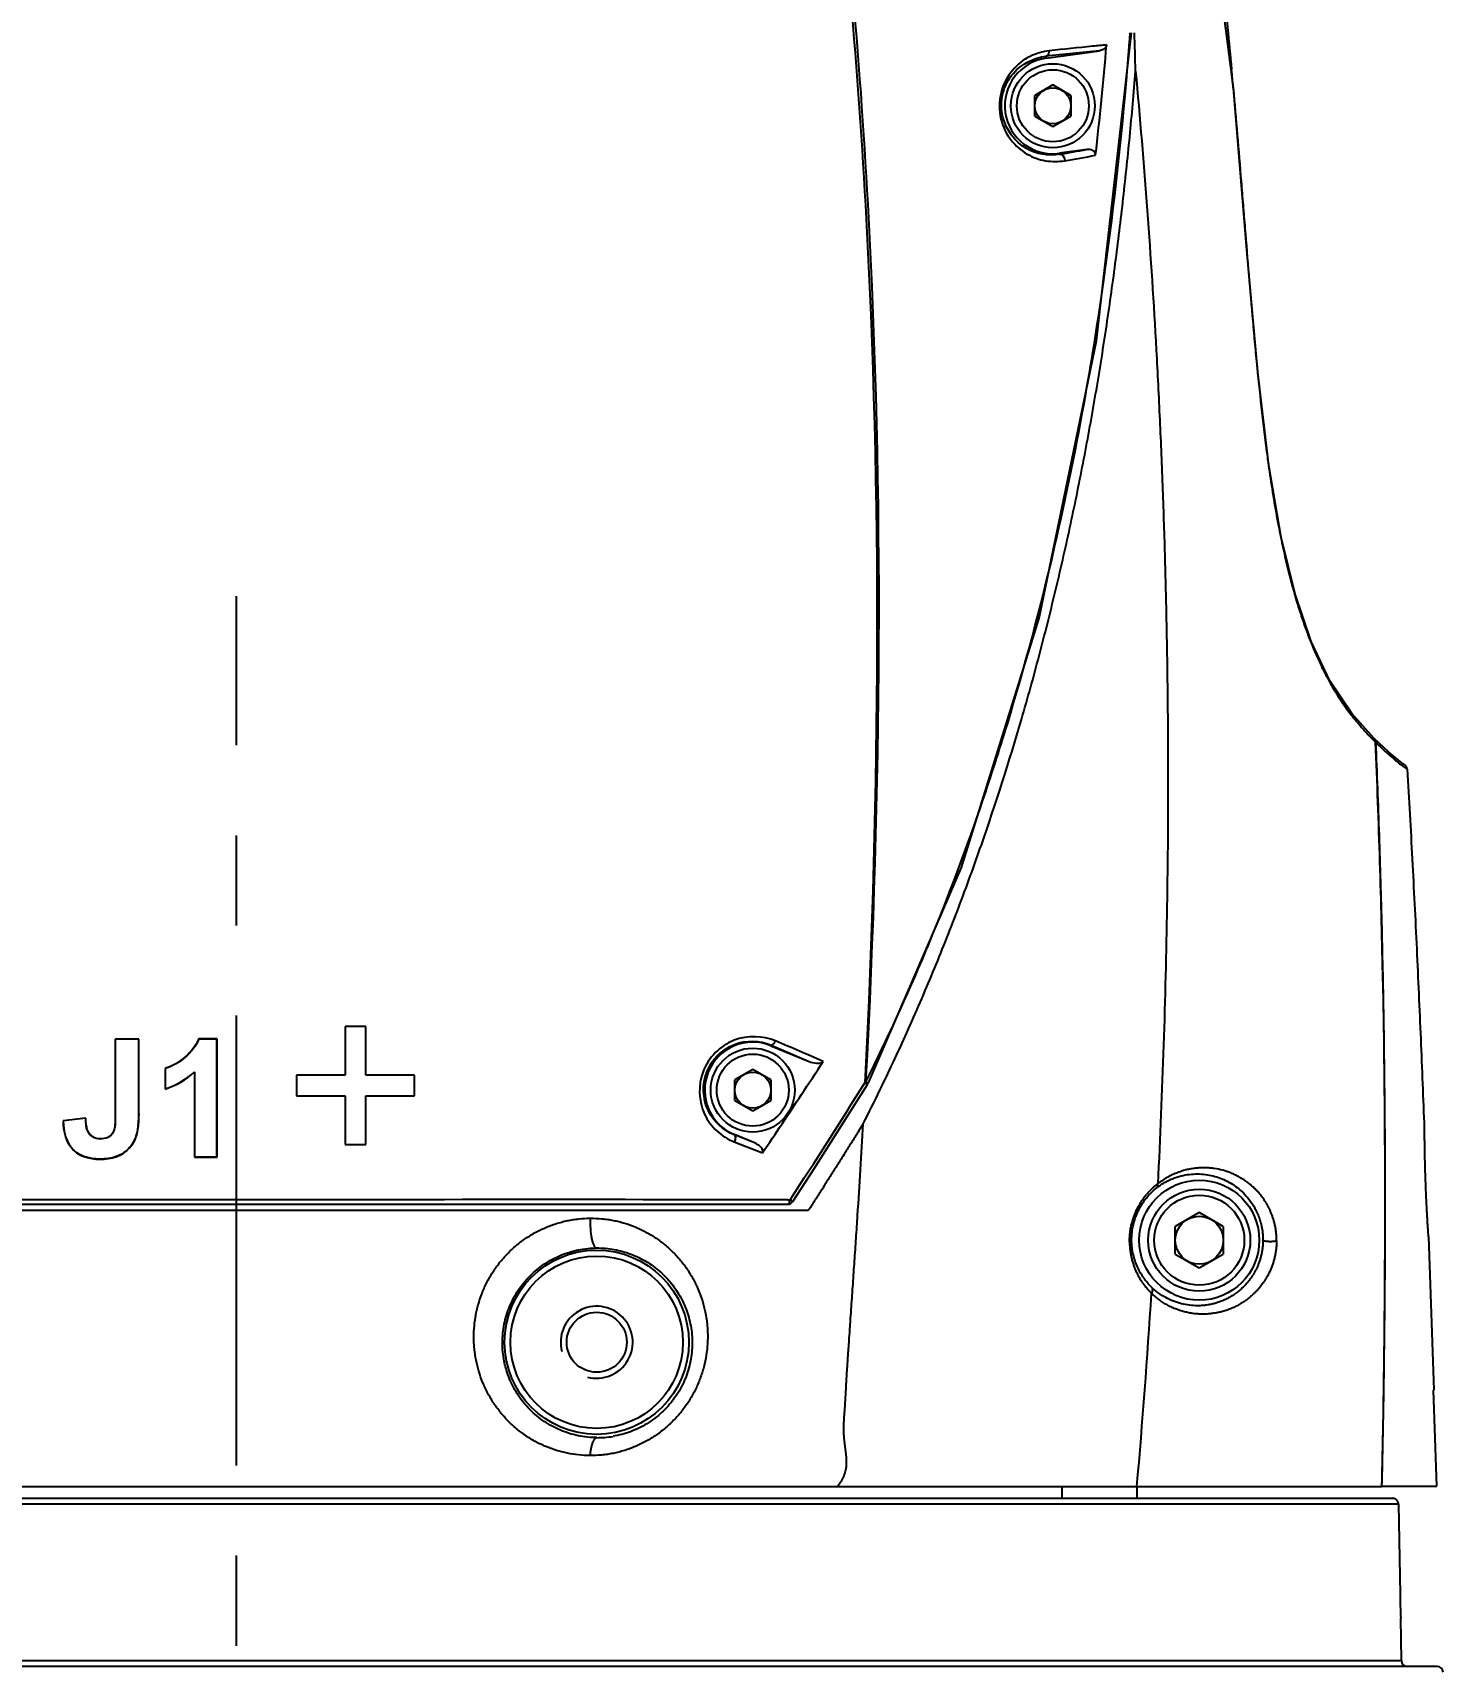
# Model space of a CAD drawing. Header units: millimetres. Extents: x 5828 to 6704, y 123 to 421.
# Drawn here: x 6558.2 to 6564.07, y 327.08 to 333.91 of the extents above; entities that cross this region are included whole.
import ezdxf

# ---------------------------------------------------------------- set-up
doc = ezdxf.new("R2010")
doc.units = ezdxf.units.MM
doc.linetypes.add('CENTER', pattern=[0.6, 0.375, -0.075, 0.075, -0.075])
for name, color, linetype in [('中心线', 7, 'Continuous'), ('外形图', 7, 'Continuous'), ('尺寸标注', 7, 'Continuous'), ('运动范围', 7, 'Continuous')]:
    doc.layers.add(name, color=color, linetype=linetype)
doc.styles.add('微软雅黑', font='msyh.ttc', dxfattribs={"height": 1.5})
doc.dimstyles.new('尺寸标注_1_20比例', dxfattribs={"dimtxt": 1.5, "dimasz": 1.25, "dimexe": 0.5, "dimexo": 0.4, "dimgap": 0.5, "dimtad": 1, "dimdec": 1, "dimlfac": 20, "dimdsep": 46, "dimtxsty": '微软雅黑', "dimcen": 0.09, "dimadec": 0, "dimazin": 0, "dimtp": 0.01, "dimtm": 0.01, "dimtfac": 1, "dimtdec": 1, "dimtofl": 0, "dimtmove": 0, "dimatfit": 3, "dimfxl": 1, "dimtolj": 1, "dimarcsym": 0})

# ---------------------------------------------------------------- blocks, each defined once
blk = doc.blocks.new('*D1139')
at = {"layer": 'Defpoints', "color": 0}
for p in [(6498.9812, 336.8553), (6559.0462, 312.8006), (6498.9812, 278.1994)]:
    blk.add_point(p, dxfattribs=at)
at = {"layer": '尺寸标注', "color": 0, "lineweight": -2}
for p, q in [((6498.9812, 336.4553), (6498.9812, 277.6994)), ((6559.0462, 312.4006), (6559.0462, 277.6994)), ((6557.7962, 278.1994), (6500.2312, 278.1994))]:
    blk.add_line(p, q, dxfattribs=at)
at = {"layer": '尺寸标注', "color": 0}
for points in [[(6500.2312, 278.4078), (6500.2312, 277.9911), (6498.9812, 278.1994)], [(6557.7962, 277.9911), (6557.7962, 278.4078), (6559.0462, 278.1994)]]:
    blk.add_solid(points, dxfattribs=at)
at = {"layer": '尺寸标注', "color": 0, "insert": (6529.0137, 279.471), "char_height": 1.5, "attachment_point": 5, "style": '微软雅黑'}
blk.add_mtext('\\A1;\\A1;{\\fAlibaba PuHuiTi 3.0 55 Regular|b0|i0|c134|p18;1201.2}', dxfattribs=at)
blk = doc.blocks.new('*D1142')
at = {"layer": 'Defpoints', "color": 0}
for p in [(6543.4438, 336.8553), (6559.0462, 313.1006), (6543.4438, 284.9761)]:
    blk.add_point(p, dxfattribs=at)
at = {"layer": '尺寸标注', "color": 0, "lineweight": -2}
for p, q in [((6543.4438, 336.4553), (6543.4438, 284.4761)), ((6559.0462, 312.7006), (6559.0462, 284.4761)), ((6557.7962, 284.9761), (6544.6938, 284.9761))]:
    blk.add_line(p, q, dxfattribs=at)
at = {"layer": '尺寸标注', "color": 0}
for points in [[(6544.6938, 285.1845), (6544.6938, 284.7678), (6543.4438, 284.9761)], [(6557.7962, 284.7678), (6557.7962, 285.1845), (6559.0462, 284.9761)]]:
    blk.add_solid(points, dxfattribs=at)
at = {"layer": '尺寸标注', "color": 0, "insert": (6551.245, 286.2477), "char_height": 1.5, "attachment_point": 5, "style": '微软雅黑'}
blk.add_mtext('\\A1;\\A1;{\\fAlibaba PuHuiTi 3.0 55 Regular|b0|i0|c134|p18;312}', dxfattribs=at)
blk = doc.blocks.new('*D1143')
at = {"layer": 'Defpoints', "color": 0}
for p in [(6585.6452, 336.8553), (6559.0462, 313.4006), (6585.6452, 297.3862)]:
    blk.add_point(p, dxfattribs=at)
at = {"layer": '尺寸标注', "color": 0, "lineweight": -2}
for p, q in [((6585.6452, 336.4553), (6585.6452, 296.8862)), ((6559.0462, 313.0006), (6559.0462, 296.8862)), ((6560.2962, 297.3862), (6584.3952, 297.3862))]:
    blk.add_line(p, q, dxfattribs=at)
at = {"layer": '尺寸标注', "color": 0}
for points in [[(6560.2962, 297.5945), (6560.2962, 297.1779), (6559.0462, 297.3862)], [(6584.3952, 297.1779), (6584.3952, 297.5945), (6585.6452, 297.3862)]]:
    blk.add_solid(points, dxfattribs=at)
at = {"layer": '尺寸标注', "color": 0, "insert": (6572.0949, 298.6578), "char_height": 1.5, "attachment_point": 5, "style": '微软雅黑'}
blk.add_mtext('\\A1;\\A1;{\\fAlibaba PuHuiTi 3.0 55 Regular|b0|i0|c134|p18;532}', dxfattribs=at)
blk = doc.blocks.new('*D1147')
at = {"layer": 'Defpoints', "color": 0}
for p in [(6557.7962, 330.8596), (6559.0462, 313.1006), (6559.0462, 305.3798)]:
    blk.add_point(p, dxfattribs=at)
at = {"layer": '尺寸标注', "color": 0, "lineweight": -2}
for p, q in [((6557.7962, 330.4596), (6557.7962, 304.8798)), ((6559.0462, 312.7006), (6559.0462, 304.8798)), ((6556.5462, 305.3798), (6551.7141, 305.3798)), ((6560.2962, 305.3798), (6561.5462, 305.3798))]:
    blk.add_line(p, q, dxfattribs=at)
at = {"layer": '尺寸标注', "color": 0}
for points in [[(6556.5462, 305.1715), (6556.5462, 305.5882), (6557.7962, 305.3798)], [(6560.2962, 305.5882), (6560.2962, 305.1715), (6559.0462, 305.3798)]]:
    blk.add_solid(points, dxfattribs=at)
at = {"layer": '尺寸标注', "color": 0, "insert": (6553.3207, 306.6514), "char_height": 1.5, "attachment_point": 5, "style": '微软雅黑'}
blk.add_mtext('\\A1;\\A1;{\\fAlibaba PuHuiTi 3.0 55 Regular|b0|i0|c134|p18;25}', dxfattribs=at)
blk = doc.blocks.new('*D1157')
at = {"layer": 'Defpoints', "color": 0}
for p in [(6616.6112, 336.8553), (6559.0462, 313.0006), (6616.6112, 278.1994)]:
    blk.add_point(p, dxfattribs=at)
at = {"layer": '尺寸标注', "color": 0, "lineweight": -2}
for p, q in [((6616.6112, 336.4553), (6616.6112, 277.6994)), ((6559.0462, 312.6006), (6559.0462, 277.6994)), ((6560.2962, 278.1994), (6615.3612, 278.1994))]:
    blk.add_line(p, q, dxfattribs=at)
at = {"layer": '尺寸标注', "color": 0}
for points in [[(6560.2962, 278.4078), (6560.2962, 277.9911), (6559.0462, 278.1994)], [(6615.3612, 277.9911), (6615.3612, 278.4078), (6616.6112, 278.1994)]]:
    blk.add_solid(points, dxfattribs=at)
at = {"layer": '尺寸标注', "color": 0, "insert": (6587.8287, 279.479), "char_height": 1.5, "attachment_point": 5, "style": '微软雅黑'}
blk.add_mtext('\\A1;1151.3', dxfattribs=at)

msp = doc.modelspace()

# ---------------------------------------------------------------- linework, layer by layer
at = {"layer": '中心线', "linetype": 'CENTER', "ltscale": 5}
msp.add_line((6559.0462, 312.9415), (6559.0462, 331.5632), dxfattribs=at)
at = {"layer": '外形图', "linetype": 'ByBlock'}
for p, q in [((6562.4185, 333.8034), (6562.6408, 333.8344)), ((6562.4174, 333.8114), (6562.4185, 333.8034)), ((6562.4462, 333.6919), (6562.3712, 333.6486)), ((6562.5212, 333.6486), (6562.4462, 333.6919)), ((6562.3712, 333.562), (6562.3712, 333.6486)), ((6562.5212, 333.6486), (6562.5212, 333.562)), ((6563.1978, 333.6792), (6563.1986, 333.6793)), ((6562.3712, 333.562), (6562.4462, 333.5187)), ((6562.4462, 333.5187), (6562.5212, 333.562)), ((6562.5873, 333.423), (6562.4739, 333.4072)), ((6562.4739, 333.4072), (6562.4744, 333.4032)), ((6563.8461, 330.9126), (6563.7828, 330.9718)), ((6563.894, 330.8734), (6563.8461, 330.9126)), ((6563.9116, 330.8608), (6563.894, 330.8734)), ((6563.9057, 330.8533), (6563.9061, 330.853)), ((6563.9061, 330.853), (6563.9226, 330.8415)), ((6563.9116, 330.8608), (6563.9098, 330.8621)), ((6563.9116, 330.8608), (6563.9116, 330.8608)), ((6559.4985, 329.7703), (6559.4981, 329.7707)), ((6559.5848, 329.7707), (6559.4981, 329.7707)), ((6559.4981, 329.7707), (6559.4981, 329.5683)), ((6559.4985, 329.7703), (6559.4985, 329.5678)), ((6559.5844, 329.7703), (6559.4985, 329.7703)), ((6559.5844, 329.7703), (6559.5848, 329.7707)), ((6559.5844, 329.5678), (6559.5844, 329.7703)), ((6559.5848, 329.5683), (6559.5848, 329.7707)), ((6558.5403, 329.7172), (6558.5399, 329.7177)), ((6558.6388, 329.7177), (6558.5399, 329.7177)), ((6558.5399, 329.7177), (6558.5399, 329.4001)), ((6558.6383, 329.7172), (6558.5403, 329.7172)), ((6558.5403, 329.7172), (6558.5403, 329.4001)), ((6558.6383, 329.7172), (6558.6388, 329.7177)), ((6558.6383, 329.4065), (6558.6383, 329.7172)), ((6558.6388, 329.4065), (6558.6388, 329.7177)), ((6558.8886, 329.7192), (6558.8883, 329.7197)), ((6558.8883, 329.7197), (6558.9648, 329.7197)), ((6558.9643, 329.7192), (6558.8886, 329.7192)), ((6558.9643, 329.7192), (6558.9648, 329.7197)), ((6558.9643, 329.2265), (6558.9643, 329.7192)), ((6558.9648, 329.2259), (6558.9648, 329.7194)), ((6561.273, 329.6931), (6561.2719, 329.6904)), ((6561.2719, 329.6904), (6561.4314, 329.6251)), ((6561.273, 329.6931), (6561.4314, 329.6251)), ((6558.7492, 329.5949), (6558.7488, 329.5953)), ((6558.7488, 329.5953), (6558.7488, 329.5097)), ((6558.7492, 329.5949), (6558.7492, 329.5104)), ((6561.1962, 329.5919), (6561.1212, 329.5486)), ((6561.2712, 329.5486), (6561.1962, 329.5919)), ((6558.871, 329.5822), (6558.8705, 329.5812)), ((6558.8705, 329.5812), (6558.8705, 329.2261)), ((6558.871, 329.5822), (6558.871, 329.2265)), ((6559.2961, 329.5678), (6559.2956, 329.5683)), ((6559.4981, 329.5683), (6559.2956, 329.5683)), ((6559.2956, 329.5683), (6559.2956, 329.4815)), ((6559.4985, 329.5678), (6559.2961, 329.5678)), ((6559.2961, 329.5678), (6559.2961, 329.482)), ((6559.4985, 329.5678), (6559.4981, 329.5683)), ((6559.5844, 329.5678), (6559.5848, 329.5683)), ((6559.7872, 329.5678), (6559.5844, 329.5678)), ((6559.7872, 329.5683), (6559.5848, 329.5683)), ((6559.7872, 329.4815), (6559.7872, 329.5683)), ((6561.1212, 329.462), (6561.1212, 329.5486)), ((6561.2712, 329.5486), (6561.2712, 329.462)), ((6561.6663, 329.5387), (6561.6678, 329.5404)), ((6561.6678, 329.5404), (6561.6776, 329.5355)), ((6561.6776, 329.5355), (6561.6778, 329.5354)), ((6558.7492, 329.5104), (6558.7488, 329.5098)), ((6559.2961, 329.482), (6559.2956, 329.4815)), ((6559.2956, 329.4815), (6559.4981, 329.4815)), ((6559.2961, 329.482), (6559.4985, 329.482)), ((6559.4985, 329.482), (6559.4981, 329.4815)), ((6559.4981, 329.4815), (6559.4981, 329.2791)), ((6559.4985, 329.482), (6559.4985, 329.2795)), ((6559.5844, 329.482), (6559.5848, 329.4815)), ((6559.5844, 329.2795), (6559.5844, 329.482)), ((6559.5844, 329.482), (6559.7872, 329.482)), ((6559.5848, 329.2791), (6559.5848, 329.4815)), ((6559.5848, 329.4815), (6559.7872, 329.4815)), ((6561.1212, 329.462), (6561.1962, 329.4187)), ((6561.1962, 329.4187), (6561.2712, 329.462)), ((6561.7258, 329.5047), (6561.729, 329.5113)), ((6558.4178, 329.3887), (6558.3242, 329.3779)), ((6558.4174, 329.3882), (6558.3247, 329.3776)), ((6558.4174, 329.3882), (6558.4178, 329.3887)), ((6558.5403, 329.4001), (6558.5399, 329.4001)), ((6558.6383, 329.4065), (6558.6388, 329.4065)), ((6558.3247, 329.3776), (6558.3242, 329.378)), ((6561.1205, 329.3202), (6561.12, 329.319)), ((6561.1944, 329.2899), (6561.12, 329.319)), ((6561.1944, 329.2899), (6561.1205, 329.3202)), ((6559.4985, 329.2795), (6559.4981, 329.2791)), ((6559.4981, 329.2791), (6559.5848, 329.2791)), ((6559.4985, 329.2795), (6559.5844, 329.2795)), ((6559.5844, 329.2795), (6559.5848, 329.2791)), ((6561.1191, 329.2898), (6561.2367, 329.244)), ((6558.871, 329.2265), (6558.8705, 329.226)), ((6558.9648, 329.226), (6558.8705, 329.226)), ((6558.871, 329.2265), (6558.9643, 329.2265)), ((6558.9643, 329.2265), (6558.9648, 329.226)), ((6561.3418, 329.0489), (6561.3513, 329.0489)), ((6561.3513, 329.0489), (6561.3531, 329.0478)), ((6561.3531, 329.0478), (6561.3621, 329.0418)), ((6556.2957, 329.0053), (6561.4289, 329.0053)), ((6556.352, 329.0303), (6561.3416, 329.0303)), ((6561.3621, 329.0418), (6561.3625, 329.0416)), ((6563.0562, 328.9957), (6562.9562, 328.938)), ((6563.1562, 328.938), (6563.0562, 328.9957)), ((6562.9562, 328.8225), (6562.9562, 328.938)), ((6563.1562, 328.938), (6563.1562, 328.8225)), ((6564.0105, 328.8953), (6564.0327, 328.2555)), ((6562.9562, 328.8225), (6563.0562, 328.7648)), ((6563.0562, 328.7648), (6563.1562, 328.8225)), ((6564.0323, 328.2553), (6564.0314, 328.2553)), ((6564.0452, 327.8553), (6564.0314, 328.2553)), ((6554.2765, 327.8548), (6563.8159, 327.8548)), ((6562.4831, 327.8553), (6562.4831, 327.8053)), ((6562.7962, 327.8553), (6562.7962, 327.8053)), ((6563.8159, 327.8553), (6564.0452, 327.8553)), ((6563.886, 327.7807), (6554.2054, 327.7807)), ((6554.2304, 327.8053), (6563.861, 327.8053)), ((6563.886, 327.7807), (6563.8926, 327.4053)), ((6563.8953, 327.3053), (6563.8953, 327.3063)), ((6563.8984, 327.1298), (6563.8953, 327.3053)), ((6564.0467, 327.1053), (6554.0457, 327.1053)), ((6554.194, 327.1298), (6563.8984, 327.1298))]:
    msp.add_line(p, q, dxfattribs=at)
for points in [[(6563.1986, 333.6793), (6562.9887, 335.2957), (6562.6791, 336.7201)], [(6561.6778, 329.5354), (6562.0653, 330.4327), (6562.3892, 331.4708), (6562.6275, 332.6263), (6562.7744, 333.9091)], [(6563.7828, 330.9718), (6563.6912, 331.0741), (6563.6006, 331.2097), (6563.5223, 331.3745), (6563.4553, 331.5706), (6563.3974, 331.8076), (6563.3463, 332.1066), (6563.3002, 332.4952), (6563.2547, 333.0042), (6563.1986, 333.6793)], [(6563.8811, 330.884), (6563.8684, 330.8936), (6563.8609, 330.9005)], [(6561.3625, 329.0416), (6561.4532, 329.1809), (6561.5662, 329.3576), (6561.6742, 329.5289)], [(6561.6632, 329.5358), (6561.6648, 329.5372), (6561.6663, 329.5387)], [(6561.6742, 329.5289), (6561.6769, 329.5337), (6561.6778, 329.5354)]]:
    msp.add_lwpolyline(points, dxfattribs=at)
for centre, radius in [((6562.4462, 333.6053), 0.175), ((6562.4462, 333.6053), 0.15), ((6562.4462, 333.6053), 0.075), ((6561.1962, 329.5053), 0.175), ((6561.1962, 329.5053), 0.15), ((6561.1962, 329.5053), 0.075), ((6563.0562, 328.8803), 0.25), ((6563.0562, 328.8803), 0.2125), ((6563.0562, 328.8803), 0.1875), ((6563.0562, 328.8803), 0.1), ((6560.5462, 328.4553), 0.3838), ((6560.5462, 328.4553), 0.3589), ((6560.5462, 328.4553), 0.125)]:
    msp.add_circle(centre, radius, dxfattribs=at)
for centre, radius, start, end in [((6547.4409, 335.0334), 15.3688, 355.0145, 355.80651), ((6546.9525, 333.3846), 15.8424, 1.3204, 1.89906), ((6567.7586, 283.0461), 51.0455, 95.75416, 96.00621), ((6547.4281, 335.1456), 15.2962, 353.44301, 355.17475), ((6562.4462, 333.6053), 0.2, 97.94772, 277.94772), ((6547.3616, 335.0289), 15.4474, 351.96473, 355.05669), ((6543.561, 331.9604), 19.7119, 5.00227, 5.22843), ((6553.7437, 383.553), 50.9041, 279.87576, 280.00471), ((6553.8482, 382.8642), 50.2378, 279.91145, 280.06063), ((6549.1025, 334.7897), 13.6901, 349.97014, 351.93763), ((6550.2843, 334.5777), 12.4895, 347.00059, 349.98351), ((6570.0949, 333.062), 6.8172, 187.74959, 188.25975), ((6567.3127, 332.6081), 3.9978, 190.84466, 192.21973), ((6551.4951, 334.2971), 11.2466, 343.09055, 347.00572), ((6565.9079, 332.2758), 2.5538, 195.73915, 196.69852), ((6552.1574, 334.1009), 10.5558, 341.25344, 343.06381), ((6564.6503, 331.8274), 1.2254, 224.69687, 225.42776), ((6563.7641, 330.9531), 0.0264, 29.94902, 45.10618), ((6563.7644, 330.9532), 0.0262, 22.31472, 29.94929), ((6523.5026, 329.2334), 40.3247, 1.02958, 2.44607), ((6564.2098, 331.2568), 0.5052, 232.83932, 233.00598), ((6563.8949, 330.8384), 0.028, 32.61297, 40.5858), ((6563.8952, 330.8385), 0.0277, 23.52969, 32.66515), ((6553.086, 333.7798), 9.5733, 337.82364, 341.28742), ((6553.6763, 333.5462), 8.9385, 337.19403, 337.78242), ((6553.1984, 333.7526), 9.4591, 333.55711, 337.16364), ((6561.1962, 329.5053), 0.2, 67.75004, 247.75004), ((6542.5974, 341.8571), 22.5063, 326.65766, 327.07844), ((6538.143, 344.232), 27.7339, 326.80699, 328.00149), ((6546.1102, 339.5504), 18.3039, 325.73147, 326.64575), ((6554.1356, 333.1964), 8.4404, 333.00177, 334.06267), ((6560.3378, -1799.2554), 2128.3046, 89.9729725, 90.1026085), ((6561.3004, 329.0543), 0.0512, 348.25979, 354.01205), ((6561.3416, 329.0553), 0.025, 270.0002, 326.74276), ((6528.5766, 330.8488), 34.3506, 354.99981, 356.34483), ((6560.5462, 328.4553), 0.15, 255, 195), ((6560.5487, 328.4549), 0.397, 269.64355, 279.54499), ((6568.7496, 327.4901), 4.8578, 181.00079, 182.16871), ((6563.9234, 327.1303), 0.025, 181, 270), ((6564.0467, 327.0803), 0.025, 1.7701, 90)]:
    msp.add_arc(centre, radius, start, end, dxfattribs=at)
for points, knots in [([(6561.1804, 336.8696), (6561.3144, 336.2631), (6561.5207, 335.0407), (6561.7392, 332.5927), (6561.7248, 330.7528), (6561.6632, 329.5358)], [0, 0, 0, 0, 0.252871, 0.503893, 1, 1, 1, 1]), ([(6561.6678, 329.5404), (6561.7328, 330.7569), (6561.7557, 333.2156), (6561.4584, 335.6652), (6561.1932, 336.8729)], [0, 0, 0, 0, 0.496281, 1, 1, 1, 1]), ([(6563.0147, 335.1383), (6563.0241, 335.0811), (6563.0424, 334.9664), (6563.0769, 334.7368), (6563.1162, 334.4492), (6563.1571, 334.1033), (6563.1803, 333.8723), (6563.1909, 333.7567)], [0, 0, 0, 0, 0.125003, 0.250005, 0.500006, 0.750005, 1, 1, 1, 1]), ([(6562.4316, 333.8342), (6562.4043, 333.8301), (6562.3463, 333.8152), (6562.2707, 333.7549), (6562.2219, 333.6608), (6562.2213, 333.552), (6562.2656, 333.4603), (6562.3349, 333.4005), (6562.4146, 333.3709), (6562.4693, 333.3728), (6562.4956, 333.3762)], [0, 0, 0, 0, 0.112275, 0.237934, 0.381074, 0.528846, 0.66274, 0.78183, 0.89226, 1, 1, 1, 1]), ([(6562.4174, 333.8114), (6562.4193, 333.8117), (6562.4281, 333.8157), (6562.4315, 333.8267), (6562.4315, 333.8342)], [0, 0, 0, 0, 0.200969, 1, 1, 1, 1]), ([(6562.6702, 333.859), (6562.6508, 333.857), (6562.5712, 333.8488), (6562.4916, 333.8407), (6562.4315, 333.8342)], [0, 0, 0, 0, 0.24357, 1, 1, 1, 1]), ([(6562.6701, 333.8589), (6562.6699, 333.8555), (6562.6649, 333.8425), (6562.6507, 333.8358), (6562.6408, 333.8344)], [0, 0, 0, 0, 0.254836, 1, 1, 1, 1]), ([(6562.4744, 333.4032), (6562.4284, 333.395), (6562.319, 333.4129), (6562.2296, 333.5335), (6562.2308, 333.6566), (6562.2843, 333.763), (6562.3666, 333.8062), (6562.4174, 333.8114)], [0, 0, 0, 0, 0.215823, 0.466955, 0.618091, 0.764161, 1, 1, 1, 1]), ([(6561.729, 329.5113), (6561.769, 329.5937), (6561.827, 329.7182), (6561.9005, 329.8859), (6561.9715, 330.0547), (6562.0557, 330.2676), (6562.1808, 330.6118), (6562.292, 330.9609), (6562.3901, 331.3137), (6562.4572, 331.5801), (6562.5182, 331.8479), (6562.5733, 332.117), (6562.6226, 332.3872), (6562.6664, 332.6583), (6562.705, 332.9303), (6562.7385, 333.2029), (6562.7673, 333.4761), (6562.7834, 333.6585), (6562.7907, 333.7497)], [0, 0, 0, 0, 0.062504, 0.093758, 0.12501, 0.187511, 0.250013, 0.375008, 0.437508, 0.500008, 0.562506, 0.625006, 0.687504, 0.750003, 0.812503, 0.875003, 0.937503, 1, 1, 1, 1]), ([(6562.7907, 333.7495), (6562.8088, 333.556), (6562.8412, 333.169), (6562.8724, 332.6848), (6562.8918, 332.2976), (6562.9038, 332.0075), (6562.9132, 331.7175), (6562.92, 331.4277), (6562.9243, 331.1381), (6562.9266, 330.7523), (6562.9232, 330.2704), (6562.909, 329.6927), (6562.893, 329.3079), (6562.8833, 329.1156)], [0, 0, 0, 0, 0.125692, 0.251155, 0.313804, 0.376398, 0.438938, 0.501424, 0.563862, 0.626258, 0.750938, 0.875505, 1, 1, 1, 1]), ([(6563.1978, 333.6792), (6563.2035, 333.6142), (6563.2146, 333.4843), (6563.2279, 333.3219), (6563.2384, 333.1921), (6563.2489, 333.0625), (6563.2621, 332.901), (6563.2759, 332.7399), (6563.2876, 332.6118), (6563.2998, 332.485), (6563.3131, 332.3592), (6563.3279, 332.2348), (6563.3358, 332.1733), (6563.34, 332.1427)], [0, 0, 0, 0, 0.126767, 0.253477, 0.316775, 0.380017, 0.506223, 0.631794, 0.694239, 0.756376, 0.87938, 0.940065, 1, 1, 1, 1]), ([(6562.6243, 333.3989), (6562.6252, 333.4068), (6562.6129, 333.4236), (6562.5955, 333.4242), (6562.5873, 333.423)], [0, 0, 0, 0, 0.489566, 1, 1, 1, 1]), ([(6562.4744, 333.4032), (6562.4768, 333.4035), (6562.4894, 333.4007), (6562.4952, 333.3859), (6562.4955, 333.3762)], [0, 0, 0, 0, 0.201079, 1, 1, 1, 1]), ([(6563.3485, 332.0826), (6563.354, 332.0441), (6563.3658, 331.9684), (6563.3792, 331.893), (6563.3863, 331.856)], [0, 0, 0, 0, 0.507632, 1, 1, 1, 1]), ([(6563.4055, 331.762), (6563.4089, 331.7464), (6563.4157, 331.7156), (6563.43, 331.6559), (6563.4416, 331.6118), (6563.4498, 331.583)], [0, 0, 0, 0, 0.25942, 0.512801, 1, 1, 1, 1]), ([(6563.4617, 331.542), (6563.4679, 331.5212), (6563.4806, 331.481), (6563.5007, 331.423), (6563.5214, 331.3689), (6563.5425, 331.3187), (6563.5639, 331.2724), (6563.5853, 331.2299), (6563.6067, 331.191), (6563.6279, 331.1556), (6563.6487, 331.1235), (6563.6692, 331.0943), (6563.6861, 331.0718), (6563.6993, 331.0551), (6563.7089, 331.0433), (6563.7183, 331.032), (6563.7304, 331.0178), (6563.7452, 331.0013), (6563.7624, 330.9827), (6563.7737, 330.9711), (6563.7792, 330.9655)], [0, 0, 0, 0, 0.097566, 0.189969, 0.277052, 0.358857, 0.435448, 0.506919, 0.573496, 0.635423, 0.69294, 0.74638, 0.796132, 0.819739, 0.842558, 0.864629, 0.885979, 0.926597, 0.964558, 1, 1, 1, 1]), ([(6563.7828, 330.9718), (6563.784, 330.9706), (6563.7862, 330.9679), (6563.7879, 330.9648), (6563.7885, 330.9632)], [0, 0, 0, 0, 0.500383, 1, 1, 1, 1]), ([(6563.7885, 330.9632), (6563.7891, 330.9618), (6563.79, 330.9589), (6563.7904, 330.9559), (6563.7904, 330.9544)], [0, 0, 0, 0, 0.50049, 1, 1, 1, 1]), ([(6563.7886, 330.9631), (6563.7891, 330.9618), (6563.79, 330.9589), (6563.7904, 330.9559), (6563.7905, 330.9544)], [0, 0, 0, 0, 0.500777, 1, 1, 1, 1]), ([(6563.7904, 330.9544), (6563.7959, 330.8254), (6563.8032, 330.6317), (6563.8111, 330.3735), (6563.8161, 330.1798), (6563.8203, 329.9861), (6563.8237, 329.7923), (6563.8263, 329.5986), (6563.8287, 329.3402), (6563.8299, 329.0173), (6563.8283, 328.6297), (6563.8238, 328.2422), (6563.8189, 327.9839), (6563.8159, 327.8548)], [0, 0, 0, 0, 0.124999, 0.187499, 0.25, 0.312501, 0.375002, 0.437502, 0.500002, 0.625001, 0.750001, 0.875001, 1, 1, 1, 1]), ([(6563.7905, 330.9544), (6563.8029, 330.9422), (6563.821, 330.9251), (6563.8445, 330.9039), (6563.8596, 330.8908), (6563.8732, 330.8793), (6563.8851, 330.8695), (6563.8953, 330.8612), (6563.9017, 330.8563), (6563.9046, 330.8542)], [0, 0, 0, 0, 0.343969, 0.491721, 0.623789, 0.740477, 0.841974, 0.928432, 1, 1, 1, 1]), ([(6563.9162, 330.8566), (6563.9158, 330.857), (6563.9144, 330.8585), (6563.9129, 330.8599), (6563.9116, 330.8608)], [0, 0, 0, 0, 0.253771, 1, 1, 1, 1]), ([(6563.9222, 330.8446), (6563.9221, 330.845), (6563.9217, 330.8467), (6563.9211, 330.8484), (6563.9206, 330.8496)], [0, 0, 0, 0, 0.247556, 1, 1, 1, 1]), ([(6563.9223, 330.8415), (6563.9297, 330.7169), (6563.9436, 330.4675), (6563.959, 330.1557), (6563.9704, 329.9063), (6563.9812, 329.657), (6563.9888, 329.47), (6563.9936, 329.3453)], [0, 0, 0, 0, 0.250131, 0.500189, 0.625182, 0.750148, 1, 1, 1, 1]), ([(6563.8207, 329.958), (6563.824, 329.7828), (6563.8273, 329.52), (6563.829, 329.1695), (6563.829, 328.9066), (6563.8277, 328.6438), (6563.8244, 328.2933), (6563.8198, 328.0305), (6563.8159, 327.8553)], [0, 0, 0, 0, 0.249999, 0.374999, 0.5, 0.625001, 0.750002, 1, 1, 1, 1]), ([(6561.2913, 329.7102), (6561.2381, 329.7324), (6561.1055, 329.7361), (6560.9647, 329.5945), (6560.9719, 329.4278), (6561.0423, 329.3314), (6561.0927, 329.3006), (6561.1191, 329.2898)], [0, 0, 0, 0, 0.244943, 0.503899, 0.755744, 0.878605, 1, 1, 1, 1]), ([(6558.8884, 329.7199), (6558.8778, 329.6901), (6558.835, 329.6386), (6558.7793, 329.6053), (6558.7488, 329.5953)], [0, 0, 0, 0, 0.496041, 1, 1, 1, 1]), ([(6558.8886, 329.7192), (6558.878, 329.6895), (6558.8352, 329.6383), (6558.7797, 329.605), (6558.7492, 329.5949)], [0, 0, 0, 0, 0.496072, 1, 1, 1, 1]), ([(6561.12, 329.319), (6561.0733, 329.3371), (6560.9889, 329.415), (6560.9831, 329.5897), (6561.1076, 329.7162), (6561.226, 329.7133), (6561.273, 329.6931)], [0, 0, 0, 0, 0.240176, 0.493533, 0.754443, 1, 1, 1, 1]), ([(6561.273, 329.6931), (6561.2743, 329.6926), (6561.2835, 329.6946), (6561.2882, 329.7035), (6561.2913, 329.7102)], [0, 0, 0, 0, 0.156812, 1, 1, 1, 1]), ([(6561.4314, 329.6251), (6561.4408, 329.6213), (6561.4588, 329.6159), (6561.4842, 329.6168), (6561.4896, 329.6251)], [0, 0, 0, 0, 0.50888, 1, 1, 1, 1]), ([(6558.3242, 329.3779), (6558.3242, 329.3346), (6558.3488, 329.234), (6558.4748, 329.2103), (6558.5621, 329.2294), (6558.634, 329.29), (6558.6388, 329.3628), (6558.6388, 329.4065)], [0, 0, 0, 0, 0.246128, 0.497679, 0.62612, 0.752382, 1, 1, 1, 1]), ([(6558.6383, 329.4065), (6558.6383, 329.363), (6558.6336, 329.2904), (6558.5621, 329.2299), (6558.475, 329.2107), (6558.3494, 329.2341), (6558.3248, 329.3343), (6558.3247, 329.3776)], [0, 0, 0, 0, 0.247634, 0.373906, 0.502352, 0.753929, 1, 1, 1, 1]), ([(6558.5403, 329.4001), (6558.5403, 329.3896), (6558.541, 329.3687), (6558.538, 329.337), (6558.5191, 329.3088), (6558.4866, 329.3002), (6558.4537, 329.3032), (6558.4195, 329.333), (6558.4181, 329.3674), (6558.4174, 329.3882)], [0, 0, 0, 0, 0.124638, 0.248917, 0.372877, 0.499278, 0.627335, 0.753057, 1, 1, 1, 1]), ([(6558.5399, 329.4001), (6558.5399, 329.3896), (6558.5405, 329.3688), (6558.5376, 329.3373), (6558.5187, 329.3091), (6558.4864, 329.3006), (6558.4535, 329.3038), (6558.4197, 329.3337), (6558.4185, 329.368), (6558.4178, 329.3887)], [0, 0, 0, 0, 0.124641, 0.248915, 0.372836, 0.499213, 0.627258, 0.752968, 1, 1, 1, 1]), ([(6561.12, 329.319), (6561.1234, 329.3173), (6561.1246, 329.3045), (6561.1217, 329.2956), (6561.1191, 329.2898)], [0, 0, 0, 0, 0.372025, 1, 1, 1, 1]), ([(6561.6561, 329.3648), (6561.6467, 329.3497), (6561.628, 329.3197), (6561.5998, 329.2746), (6561.5715, 329.2296), (6561.5431, 329.1846), (6561.5147, 329.1397), (6561.4862, 329.0949), (6561.4576, 329.05), (6561.4385, 329.0202), (6561.4289, 329.0053)], [0, 0, 0, 0, 0.125, 0.25, 0.375, 0.5, 0.625, 0.75, 0.875, 1, 1, 1, 1]), ([(6561.5486, 327.8548), (6561.5514, 327.8578), (6561.5568, 327.8641), (6561.5639, 327.8742), (6561.5701, 327.885), (6561.5754, 327.8962), (6561.5798, 327.9078), (6561.5825, 327.9176), (6561.5843, 327.9256), (6561.5856, 327.9335), (6561.5867, 327.9434), (6561.5872, 327.9552), (6561.5871, 327.967), (6561.5864, 327.9786), (6561.5853, 327.99), (6561.5839, 328.0015), (6561.5819, 328.0166), (6561.5799, 328.0318), (6561.5781, 328.047), (6561.5771, 328.0565), (6561.5765, 328.0642), (6561.576, 328.0719), (6561.5756, 328.0816), (6561.5754, 328.0933), (6561.5755, 328.1051), (6561.5758, 328.1169), (6561.5763, 328.1287), (6561.577, 328.1405), (6561.5778, 328.1524), (6561.5787, 328.1642), (6561.5796, 328.1761), (6561.5805, 328.1879), (6561.5814, 328.1998), (6561.5821, 328.2116), (6561.583, 328.2274), (6561.584, 328.2471), (6561.5853, 328.2708), (6561.5866, 328.2945), (6561.588, 328.3182), (6561.5895, 328.3419), (6561.5916, 328.3735), (6561.5937, 328.4052), (6561.5959, 328.4368), (6561.5981, 328.4684), (6561.6003, 328.5001), (6561.6024, 328.5318), (6561.6046, 328.5634), (6561.6073, 328.603), (6561.6106, 328.6505), (6561.6139, 328.6981), (6561.6171, 328.7456), (6561.6204, 328.7932), (6561.6236, 328.8408), (6561.6278, 328.9042), (6561.6351, 329.0153), (6561.6451, 329.1741), (6561.6525, 329.3012), (6561.6561, 329.3648)], [0, 0, 0, 0, 0.008074, 0.016219, 0.024393, 0.032548, 0.040658, 0.048699, 0.052688, 0.056651, 0.064508, 0.072288, 0.079987, 0.087609, 0.09518, 0.102721, 0.110249, 0.1253, 0.132841, 0.140406, 0.144201, 0.148008, 0.155654, 0.16334, 0.171062, 0.178813, 0.186586, 0.194375, 0.202174, 0.20998, 0.217789, 0.225595, 0.233394, 0.241186, 0.248974, 0.26454, 0.280107, 0.295683, 0.31127, 0.326867, 0.342474, 0.37371, 0.389333, 0.404956, 0.436206, 0.451834, 0.467466, 0.49874, 0.530023, 0.561313, 0.59261, 0.623914, 0.655225, 0.686542, 0.749192, 0.874557, 1, 1, 1, 1]), ([(6563.9932, 329.3453), (6563.9932, 329.3453), (6563.9932, 329.3453), (6563.9932, 329.3453), (6563.9932, 329.3453), (6563.9932, 329.3452), (6563.9932, 329.3452), (6563.9932, 329.3452), (6563.9932, 329.3451), (6563.9932, 329.3451), (6563.9932, 329.345), (6563.9932, 329.3448), (6563.9932, 329.3446), (6563.9932, 329.3444), (6563.9932, 329.3442), (6563.9932, 329.3439), (6563.9932, 329.3434), (6563.9932, 329.3428), (6563.9932, 329.3419), (6563.9933, 329.3409), (6563.9933, 329.3398), (6563.9933, 329.3385), (6563.9933, 329.3371), (6563.9933, 329.3349), (6563.9933, 329.3319), (6563.9933, 329.328), (6563.9934, 329.3235), (6563.9934, 329.3185), (6563.9935, 329.3131), (6563.9935, 329.3072), (6563.9936, 329.3008), (6563.9937, 329.2915), (6563.9939, 329.2788), (6563.9941, 329.2625), (6563.9945, 329.2448), (6563.9948, 329.2259), (6563.9953, 329.206), (6563.9958, 329.1853), (6563.9964, 329.1639), (6563.9971, 329.1422), (6563.9979, 329.1202), (6563.9987, 329.0982), (6563.9996, 329.0764), (6564.0005, 329.0551), (6564.0015, 329.0344), (6564.0025, 329.0145), (6564.0035, 328.9957), (6564.0045, 328.978), (6564.0055, 328.9617), (6564.0062, 328.949), (6564.0068, 328.9397), (6564.0072, 328.9334), (6564.0076, 328.9275), (6564.008, 328.922), (6564.0083, 328.9171), (6564.0086, 328.9126), (6564.0089, 328.9086), (6564.0091, 328.9056), (6564.0093, 328.9035), (6564.0094, 328.9021), (6564.0094, 328.9008), (6564.0095, 328.8996), (6564.0096, 328.8986), (6564.0097, 328.8978), (6564.0097, 328.8971), (6564.0097, 328.8967), (6564.0098, 328.8964), (6564.0098, 328.8961), (6564.0098, 328.8959), (6564.0098, 328.8957), (6564.0098, 328.8956), (6564.0098, 328.8955), (6564.0098, 328.8954), (6564.0098, 328.8954), (6564.0098, 328.8953), (6564.0098, 328.8953), (6564.0098, 328.8953), (6564.0098, 328.8953), (6564.0098, 328.8953), (6564.0098, 328.8953), (6564.0098, 328.8953)], [0, 0, 0, 0, 0.000009, 0.000021, 0.000038, 0.000085, 0.000152, 0.000237, 0.000341, 0.000464, 0.000606, 0.000946, 0.001361, 0.001852, 0.002417, 0.003057, 0.003772, 0.005424, 0.007374, 0.009619, 0.012158, 0.01499, 0.018115, 0.02153, 0.029228, 0.038066, 0.048015, 0.059049, 0.071141, 0.084265, 0.098393, 0.113493, 0.146448, 0.182796, 0.222199, 0.264283, 0.308629, 0.354812, 0.402395, 0.450914, 0.499899, 0.548882, 0.597396, 0.644972, 0.691148, 0.735489, 0.777573, 0.816984, 0.853347, 0.886325, 0.90144, 0.915583, 0.928723, 0.940833, 0.951885, 0.961851, 0.970705, 0.978419, 0.981842, 0.984974, 0.987812, 0.990358, 0.992608, 0.994562, 0.996218, 0.996935, 0.997577, 0.998143, 0.998635, 0.999051, 0.999393, 0.999535, 0.999658, 0.999762, 0.999848, 0.999914, 0.999962, 0.999979, 0.99999, 1, 1, 1, 1]), ([(6561.2367, 329.244), (6561.2397, 329.2485), (6561.2354, 329.2653), (6561.2173, 329.2784), (6561.2023, 329.2867), (6561.1944, 329.2899)], [0, 0, 0, 0, 0.242363, 0.620438, 1, 1, 1, 1]), ([(6562.7659, 328.8738), (6562.7659, 328.8796), (6562.7661, 328.8915), (6562.7676, 328.9095), (6562.7702, 328.9275), (6562.7739, 328.9456), (6562.7787, 328.9634), (6562.7845, 328.9809), (6562.7914, 328.9979), (6562.8017, 329.0197), (6562.8137, 329.0402), (6562.8271, 329.0592), (6562.8376, 329.0723), (6562.8485, 329.0846), (6562.8634, 329.0994), (6562.8752, 329.1095), (6562.8834, 329.1157)], [0, 0, 0, 0, 0.063462, 0.128098, 0.193606, 0.259704, 0.326087, 0.392426, 0.458399, 0.523739, 0.651398, 0.713335, 0.77382, 0.832735, 0.890065, 1, 1, 1, 1]), ([(6562.8789, 329.0983), (6562.885, 329.103), (6562.8972, 329.1118), (6562.9159, 329.123), (6562.9345, 329.1323), (6562.9586, 329.1421), (6562.9883, 329.1508), (6563.0233, 329.1561), (6563.0572, 329.1569), (6563.0898, 329.1538), (6563.1212, 329.1469), (6563.1514, 329.1365), (6563.1804, 329.1226), (6563.2081, 329.105), (6563.2344, 329.0834), (6563.2592, 329.0572), (6563.2778, 329.0313), (6563.2912, 329.0076), (6563.3007, 328.9872), (6563.309, 328.9645), (6563.3145, 328.9438), (6563.318, 328.9258), (6563.3199, 328.9112), (6563.3212, 328.896), (6563.3214, 328.8856), (6563.3214, 328.8803)], [0, 0, 0, 0, 0.037603, 0.073135, 0.106909, 0.139194, 0.200136, 0.257445, 0.312196, 0.365236, 0.41728, 0.468986, 0.521014, 0.574092, 0.629099, 0.687203, 0.750093, 0.784122, 0.820441, 0.859619, 0.902317, 0.925187, 0.949123, 0.974116, 1, 1, 1, 1]), ([(6562.8789, 329.0983), (6562.8795, 329.0987), (6562.8804, 329.0997), (6562.8817, 329.1014), (6562.8826, 329.1034), (6562.8833, 329.1056), (6562.8838, 329.1079), (6562.8839, 329.1104), (6562.8838, 329.113), (6562.8835, 329.1148), (6562.8834, 329.1157)], [0, 0, 0, 0, 0.109852, 0.220585, 0.335235, 0.455615, 0.582142, 0.715034, 0.854397, 1, 1, 1, 1]), ([(6563.3784, 328.8774), (6563.3783, 328.8832), (6563.378, 328.8946), (6563.3769, 328.9087), (6563.3756, 328.9197), (6563.3741, 328.9302), (6563.3717, 328.9428), (6563.3688, 328.9549), (6563.3661, 328.9643), (6563.3634, 328.9731), (6563.3597, 328.9838), (6563.3549, 328.996), (6563.3498, 329.0075), (6563.3444, 329.0185), (6563.3388, 329.0289), (6563.3329, 329.0387), (6563.3268, 329.0481), (6563.3206, 329.057), (6563.3142, 329.0655), (6563.3055, 329.0762), (6563.2943, 329.0887), (6563.2803, 329.1024), (6563.2658, 329.1148), (6563.246, 329.1297), (6563.2253, 329.1426), (6563.2039, 329.1534), (6563.1875, 329.1605), (6563.1708, 329.1666), (6563.1481, 329.1734), (6563.1246, 329.1783), (6563.1007, 329.181), (6563.0824, 329.182), (6563.0637, 329.1819), (6563.0447, 329.1806), (6563.0287, 329.1786), (6563.0158, 329.1763), (6563.0025, 329.1735), (6562.9858, 329.1691), (6562.9656, 329.1622), (6562.9451, 329.1536), (6562.9244, 329.1429), (6562.9036, 329.1303), (6562.89, 329.1207), (6562.8833, 329.1156)], [0, 0, 0, 0, 0.025385, 0.050108, 0.062131, 0.073885, 0.096571, 0.118251, 0.128741, 0.13901, 0.158922, 0.178066, 0.196515, 0.214335, 0.231591, 0.24834, 0.264637, 0.280529, 0.296057, 0.311259, 0.340815, 0.369428, 0.397282, 0.42453, 0.4777, 0.503867, 0.529878, 0.555816, 0.581761, 0.633979, 0.660441, 0.687245, 0.71448, 0.742244, 0.770644, 0.785122, 0.799805, 0.829862, 0.860991, 0.893406, 0.927306, 0.962802, 1, 1, 1, 1]), ([(6562.7743, 328.8803), (6562.7743, 328.891), (6562.7754, 328.9127), (6562.78, 328.9395), (6562.7857, 328.9609), (6562.7909, 328.9767), (6562.797, 328.9921), (6562.8062, 329.0116), (6562.817, 329.0301), (6562.829, 329.0471), (6562.8413, 329.0627), (6562.8576, 329.0802), (6562.8718, 329.0926), (6562.8789, 329.0983)], [0, 0, 0, 0, 0.128107, 0.259779, 0.326318, 0.392884, 0.459103, 0.524592, 0.652184, 0.714064, 0.774443, 0.890294, 1, 1, 1, 1]), ([(6561.3416, 329.0303), (6561.3426, 329.0303), (6561.3481, 329.0327), (6561.3496, 329.0392), (6561.3505, 329.0439)], [0, 0, 0, 0, 0.162718, 1, 1, 1, 1]), ([(6560.518, 327.9832), (6560.5023, 327.9833), (6560.4708, 327.985), (6560.4319, 327.991), (6560.4013, 327.9981), (6560.3712, 328.0066), (6560.3344, 328.02), (6560.2921, 328.0402), (6560.252, 328.0644), (6560.2207, 328.0877), (6560.1971, 328.1081), (6560.1745, 328.1296), (6560.1534, 328.1527), (6560.1341, 328.1772), (6560.1159, 328.2027), (6560.0954, 328.2362), (6560.0747, 328.2786), (6560.058, 328.3228), (6560.0455, 328.3687), (6560.0387, 328.4078), (6560.0355, 328.4395), (6560.0339, 328.4714), (6560.0347, 328.5116), (6560.0394, 328.5516), (6560.0454, 328.5833), (6560.0531, 328.6148), (6560.063, 328.6459), (6560.0752, 328.6761), (6560.089, 328.7059), (6560.105, 328.7346), (6560.1231, 328.7621), (6560.1426, 328.7887), (6560.1695, 328.8201), (6560.2054, 328.8544), (6560.238, 328.8798), (6560.2656, 328.898), (6560.2869, 328.9106), (6560.3087, 328.9221), (6560.3311, 328.9324), (6560.3539, 328.9416), (6560.377, 328.9496), (6560.4005, 328.9563), (6560.4242, 328.9619), (6560.4481, 328.9663), (6560.4799, 328.9704), (6560.5039, 328.9718), (6560.5199, 328.9718)], [0, 0, 0, 0, 0.030758, 0.061448, 0.076764, 0.092053, 0.12256, 0.153014, 0.183446, 0.213875, 0.229097, 0.244323, 0.27479, 0.290044, 0.305313, 0.335894, 0.366556, 0.397315, 0.428186, 0.459181, 0.474734, 0.490325, 0.521611, 0.553053, 0.568841, 0.584669, 0.616431, 0.632374, 0.648355, 0.680404, 0.696476, 0.712572, 0.74481, 0.777082, 0.809343, 0.825459, 0.841552, 0.857614, 0.87364, 0.889626, 0.905569, 0.921465, 0.93731, 0.953097, 0.968816, 1, 1, 1, 1]), ([(6560.5199, 328.9718), (6560.536, 328.9719), (6560.5601, 328.9708), (6560.592, 328.967), (6560.6156, 328.963), (6560.6389, 328.9579), (6560.6694, 328.9495), (6560.7064, 328.9363), (6560.7488, 328.9164), (6560.789, 328.8926), (6560.8265, 328.8651), (6560.8611, 328.8344), (6560.8927, 328.8004), (6560.9209, 328.7636), (6560.9456, 328.7242), (6560.9665, 328.6824), (6560.9835, 328.6386), (6560.9964, 328.593), (6561.0036, 328.5539), (6561.007, 328.5221), (6561.009, 328.4899), (6561.0085, 328.4492), (6561.0031, 328.4003), (6560.9946, 328.3599), (6560.9854, 328.3281), (6560.9772, 328.3044), (6560.9679, 328.2812), (6560.9574, 328.2583), (6560.9457, 328.236), (6560.9329, 328.2143), (6560.919, 328.1932), (6560.8991, 328.1661), (6560.8717, 328.1342), (6560.8352, 328.0995), (6560.7955, 328.0689), (6560.7531, 328.0426), (6560.7158, 328.0244), (6560.6852, 328.0123), (6560.6619, 328.0044), (6560.6383, 327.9978), (6560.6145, 327.9923), (6560.5905, 327.9882), (6560.5584, 327.9843), (6560.5341, 327.9832), (6560.518, 327.9832)], [0, 0, 0, 0, 0.031245, 0.046791, 0.062274, 0.077689, 0.093033, 0.123523, 0.153802, 0.183909, 0.213893, 0.243805, 0.273697, 0.303625, 0.333646, 0.363813, 0.394173, 0.424769, 0.455624, 0.471162, 0.486778, 0.518231, 0.549981, 0.582018, 0.598134, 0.614301, 0.630514, 0.646767, 0.663051, 0.679357, 0.695676, 0.711999, 0.744613, 0.777139, 0.809525, 0.841748, 0.873778, 0.889723, 0.905619, 0.921469, 0.937275, 0.953036, 0.968749, 1, 1, 1, 1]), ([(6560.5199, 328.9718), (6560.5197, 328.968), (6560.5193, 328.9602), (6560.5192, 328.9486), (6560.5194, 328.9371), (6560.5199, 328.9259), (6560.5208, 328.9152), (6560.522, 328.9052), (6560.5233, 328.8961), (6560.5249, 328.8876), (6560.5268, 328.8797), (6560.5288, 328.8723), (6560.5312, 328.8656), (6560.5334, 328.8606), (6560.5354, 328.8571), (6560.5368, 328.8548), (6560.5383, 328.8528), (6560.5398, 328.8512), (6560.5414, 328.8499), (6560.543, 328.8489), (6560.5446, 328.8482), (6560.5457, 328.8481), (6560.5462, 328.848)], [0, 0, 0, 0, 0.088068, 0.17703, 0.265121, 0.350709, 0.432321, 0.508915, 0.57945, 0.644135, 0.705652, 0.764324, 0.818618, 0.867412, 0.889469, 0.909848, 0.928508, 0.945489, 0.960891, 0.974892, 0.98779, 1, 1, 1, 1]), ([(6560.1533, 328.4553), (6560.1534, 328.4678), (6560.1548, 328.493), (6560.1604, 328.5306), (6560.1697, 328.5676), (6560.1826, 328.6038), (6560.199, 328.6387), (6560.2189, 328.672), (6560.242, 328.7034), (6560.2682, 328.7323), (6560.2972, 328.7586), (6560.3285, 328.7819), (6560.362, 328.802), (6560.3971, 328.8185), (6560.4335, 328.8316), (6560.4708, 328.8409), (6560.5084, 328.8466), (6560.5337, 328.8479), (6560.5462, 328.848)], [0, 0, 0, 0, 0.061188, 0.122741, 0.184648, 0.24691, 0.30953, 0.372452, 0.435611, 0.498959, 0.562395, 0.625793, 0.689048, 0.752081, 0.814795, 0.877092, 0.938873, 1, 1, 1, 1]), ([(6560.5462, 328.848), (6560.5585, 328.8481), (6560.5829, 328.8471), (6560.6191, 328.8422), (6560.6545, 328.8342), (6560.6886, 328.823), (6560.7214, 328.8089), (6560.7526, 328.7921), (6560.7819, 328.7726), (6560.8094, 328.7506), (6560.8348, 328.7264), (6560.8579, 328.7), (6560.8786, 328.6716), (6560.8968, 328.6414), (6560.9123, 328.6095), (6560.925, 328.5761), (6560.9347, 328.5415), (6560.9412, 328.5057), (6560.9444, 328.4692), (6560.9442, 328.4321), (6560.9405, 328.3948), (6560.9332, 328.3577), (6560.9222, 328.3212), (6560.9076, 328.2857), (6560.8897, 328.2516), (6560.8684, 328.2193), (6560.844, 328.1892), (6560.8169, 328.1618), (6560.7873, 328.1371), (6560.7556, 328.1155), (6560.7221, 328.0972), (6560.6872, 328.0823), (6560.6513, 328.0708), (6560.6268, 328.0655), (6560.6145, 328.0635)], [0, 0, 0, 0, 0.031249, 0.062228, 0.092954, 0.123427, 0.153655, 0.183689, 0.21358, 0.243372, 0.273109, 0.302842, 0.332626, 0.36252, 0.392582, 0.422844, 0.453344, 0.484133, 0.515258, 0.546706, 0.578453, 0.610496, 0.642841, 0.67542, 0.708146, 0.74094, 0.773748, 0.806529, 0.839222, 0.871763, 0.904104, 0.936254, 0.968222, 1, 1, 1, 1]), ([(6562.7659, 328.8738), (6562.7658, 328.8679), (6562.7661, 328.8563), (6562.7678, 328.8391), (6562.77, 328.8252), (6562.7721, 328.8143), (6562.7745, 328.8038), (6562.7779, 328.7909), (6562.7826, 328.7759), (6562.788, 328.7615), (6562.7939, 328.7477), (6562.8003, 328.7345), (6562.8073, 328.722), (6562.8147, 328.71), (6562.8226, 328.6987), (6562.8309, 328.688), (6562.8422, 328.6746), (6562.8512, 328.6651), (6562.8573, 328.6589)], [0, 0, 0, 0, 0.073416, 0.14516, 0.21532, 0.2498, 0.283868, 0.350809, 0.416228, 0.480198, 0.542781, 0.604014, 0.663926, 0.722538, 0.779892, 0.836151, 0.891504, 1, 1, 1, 1]), ([(6562.7659, 328.8738), (6562.7665, 328.874), (6562.7677, 328.8744), (6562.7694, 328.8752), (6562.7708, 328.876), (6562.772, 328.8768), (6562.773, 328.8776), (6562.7737, 328.8785), (6562.7742, 328.8794), (6562.7743, 328.88), (6562.7743, 328.8803)], [0, 0, 0, 0, 0.180066, 0.343506, 0.490323, 0.620712, 0.735201, 0.834906, 0.921942, 1, 1, 1, 1]), ([(6562.8559, 328.6863), (6562.8503, 328.6918), (6562.8396, 328.7034), (6562.8247, 328.7224), (6562.8111, 328.7435), (6562.7991, 328.7667), (6562.7889, 328.7921), (6562.7809, 328.8197), (6562.7757, 328.8493), (6562.7744, 328.8698), (6562.7743, 328.8803)], [0, 0, 0, 0, 0.107997, 0.219703, 0.33558, 0.456302, 0.582627, 0.715115, 0.854311, 1, 1, 1, 1]), ([(6563.3214, 328.8803), (6563.3214, 328.8751), (6563.3211, 328.8647), (6563.3197, 328.8491), (6563.3174, 328.8336), (6563.3143, 328.8185), (6563.3104, 328.8039), (6563.306, 328.7901), (6563.301, 328.7769), (6563.2955, 328.7645), (6563.2897, 328.7529), (6563.2836, 328.742), (6563.2772, 328.7317), (6563.2706, 328.722), (6563.2639, 328.7129), (6563.2569, 328.7043), (6563.2498, 328.6962), (6563.2426, 328.6886), (6563.2353, 328.6815), (6563.2278, 328.6747), (6563.2203, 328.6684), (6563.2102, 328.6605), (6563.1974, 328.6514), (6563.1816, 328.6419), (6563.1656, 328.6336), (6563.1493, 328.6265), (6563.1329, 328.6206), (6563.1163, 328.6158), (6563.0996, 328.612), (6563.0828, 328.6093), (6563.066, 328.6077), (6563.0434, 328.6069), (6563.0151, 328.6086), (6562.9813, 328.6149), (6562.948, 328.6255), (6562.9155, 328.6407), (6562.8842, 328.6608), (6562.865, 328.6773), (6562.8559, 328.6863)], [0, 0, 0, 0, 0.024193, 0.048745, 0.073237, 0.097295, 0.120753, 0.143493, 0.165388, 0.186418, 0.206653, 0.226159, 0.244989, 0.263203, 0.280864, 0.298029, 0.314749, 0.33107, 0.347029, 0.362662, 0.378004, 0.393083, 0.422548, 0.451238, 0.479301, 0.506859, 0.534015, 0.560861, 0.587475, 0.613927, 0.640283, 0.666601, 0.719327, 0.772563, 0.826742, 0.882331, 0.939866, 1, 1, 1, 1]), ([(6563.3782, 328.8774), (6563.3782, 328.8717), (6563.3778, 328.8603), (6563.3762, 328.8432), (6563.3738, 328.8262), (6563.3704, 328.8096), (6563.3662, 328.7936), (6563.3613, 328.7783), (6563.3558, 328.7638), (6563.348, 328.7458), (6563.3392, 328.7289), (6563.3296, 328.7133), (6563.3199, 328.699), (6563.3097, 328.6858), (6563.299, 328.6735), (6563.291, 328.6649), (6563.2828, 328.6569), (6563.2745, 328.6492), (6563.266, 328.6421), (6563.2547, 328.6331), (6563.2404, 328.6229), (6563.2227, 328.6121), (6563.2047, 328.6027), (6563.1864, 328.5946), (6563.168, 328.5878), (6563.1494, 328.5823), (6563.1307, 328.578), (6563.1118, 328.5749), (6563.0929, 328.5729), (6563.0739, 328.5722), (6563.055, 328.5726), (6563.036, 328.5741), (6563.0171, 328.5769), (6562.9983, 328.5809), (6562.9796, 328.5861), (6562.9611, 328.5926), (6562.9428, 328.6004), (6562.9248, 328.6094), (6562.9072, 328.6197), (6562.8899, 328.6313), (6562.8731, 328.6444), (6562.8625, 328.6539), (6562.8572, 328.659)], [0, 0, 0, 0, 0.023753, 0.047831, 0.071848, 0.095499, 0.118616, 0.14104, 0.162711, 0.183639, 0.223292, 0.242125, 0.26037, 0.295288, 0.312072, 0.328466, 0.344508, 0.360231, 0.375666, 0.39084, 0.420499, 0.449389, 0.477658, 0.505419, 0.532772, 0.559803, 0.586587, 0.613195, 0.639694, 0.666148, 0.692615, 0.719144, 0.74578, 0.77258, 0.799602, 0.826906, 0.854552, 0.882602, 0.911109, 0.940128, 0.969728, 1, 1, 1, 1]), ([(6563.3782, 328.8774), (6563.3778, 328.8772), (6563.3769, 328.8769), (6563.375, 328.8763), (6563.3721, 328.8757), (6563.3683, 328.8751), (6563.364, 328.8746), (6563.3594, 328.8742), (6563.3546, 328.8741), (6563.3496, 328.8741), (6563.3447, 328.8742), (6563.34, 328.8745), (6563.3356, 328.875), (6563.3317, 328.8756), (6563.3287, 328.8763), (6563.3267, 328.8768), (6563.3253, 328.8773), (6563.3242, 328.8777), (6563.3233, 328.8782), (6563.3225, 328.8787), (6563.3219, 328.8792), (6563.3215, 328.8797), (6563.3214, 328.8801), (6563.3214, 328.8803)], [0, 0, 0, 0, 0.021912, 0.046694, 0.104152, 0.170832, 0.245012, 0.324814, 0.408312, 0.493372, 0.577636, 0.658747, 0.734601, 0.803349, 0.863297, 0.889582, 0.913235, 0.934151, 0.952274, 0.967647, 0.980425, 0.990966, 1, 1, 1, 1]), ([(6562.8559, 328.6863), (6562.8566, 328.6855), (6562.858, 328.6838), (6562.8595, 328.6808), (6562.8604, 328.6775), (6562.8608, 328.674), (6562.8607, 328.6703), (6562.8601, 328.6665), (6562.8589, 328.6627), (6562.8579, 328.6602), (6562.8572, 328.659)], [0, 0, 0, 0, 0.113347, 0.225389, 0.340451, 0.461108, 0.587869, 0.720719, 0.858637, 1, 1, 1, 1]), ([(6560.5462, 328.058), (6560.5332, 328.058), (6560.5072, 328.0595), (6560.4686, 328.0655), (6560.431, 328.0752), (6560.3946, 328.0886), (6560.3598, 328.1053), (6560.3268, 328.1253), (6560.296, 328.1484), (6560.2675, 328.1744), (6560.2417, 328.2031), (6560.2226, 328.229), (6560.2089, 328.2507), (6560.1963, 328.2732), (6560.1825, 328.3025), (6560.1716, 328.333), (6560.1648, 328.358), (6560.1591, 328.3835), (6560.1544, 328.4159), (6560.1533, 328.4421), (6560.1533, 328.4553)], [0, 0, 0, 0, 0.062999, 0.12582, 0.188407, 0.25074, 0.312894, 0.374948, 0.436956, 0.498959, 0.561, 0.623121, 0.654234, 0.685384, 0.747799, 0.810421, 0.841834, 0.873318, 0.936496, 1, 1, 1, 1]), ([(6560.5462, 328.058), (6560.5458, 328.0579), (6560.5449, 328.0578), (6560.5432, 328.0573), (6560.5415, 328.0565), (6560.5399, 328.0553), (6560.5382, 328.0538), (6560.5362, 328.0514), (6560.5339, 328.0481), (6560.5321, 328.0449), (6560.5307, 328.042), (6560.5294, 328.0389), (6560.5278, 328.0347), (6560.526, 328.0294), (6560.5239, 328.0218), (6560.5216, 328.0115), (6560.5194, 327.9979), (6560.5184, 327.9883), (6560.518, 327.9832)], [0, 0, 0, 0, 0.015196, 0.030835, 0.064372, 0.082729, 0.102302, 0.145381, 0.193985, 0.247962, 0.276844, 0.3069, 0.370219, 0.437264, 0.507201, 0.653491, 0.817074, 1, 1, 1, 1]), ([(6563.886, 327.7807), (6563.886, 327.7823), (6563.8856, 327.7856), (6563.8841, 327.7902), (6563.8818, 327.7945), (6563.8786, 327.7982), (6563.8748, 327.8013), (6563.8705, 327.8036), (6563.8659, 327.805), (6563.8626, 327.8053), (6563.861, 327.8053)], [0, 0, 0, 0, 0.125, 0.25, 0.375, 0.5, 0.625, 0.75, 0.875, 1, 1, 1, 1])]:
    msp.add_open_spline(points, degree=3, knots=knots, dxfattribs=at)
for points in [[(6561.4896, 329.6252), (6561.4236, 329.6536), (6561.3575, 329.6819), (6561.2913, 329.7102)], [(6558.7488, 329.5097), (6558.7935, 329.5245), (6558.8361, 329.5491), (6558.8705, 329.5812)], [(6558.7492, 329.5104), (6558.794, 329.5253), (6558.8366, 329.55), (6558.871, 329.5822)], [(6561.6632, 329.5358), (6561.6668, 329.5334), (6561.6705, 329.5312), (6561.6742, 329.5289)]]:
    msp.add_open_spline(points, degree=3, dxfattribs=at)
at = {"layer": '运动范围'}
for radius, start, end in [(58.815, 350, 225), (14.3524, 77.11671, 240.80898)]:
    msp.add_arc((6557.7962, 336.8553), radius, start, end, dxfattribs=at)

# ---------------------------------------------------------------- dimensions: what is measured, and where the dimension line sits
at = {"layer": '尺寸标注'}
for base, p1, p2, text, picture, middle in [((6498.9812, 278.1994), (6559.0462, 312.8006), (6498.9812, 336.8553), '\\A1;{\\fAlibaba PuHuiTi 3.0 55 Regular|b0|i0|c134|p18;1201.2}', '*D1139', (6529.0137, 278.1994)), ((6543.4438, 284.9761), (6559.0462, 313.1006), (6543.4438, 336.8553), '\\A1;{\\fAlibaba PuHuiTi 3.0 55 Regular|b0|i0|c134|p18;312}', '*D1142', (6551.245, 284.9761)), ((6585.6452, 297.3862), (6559.0462, 313.4006), (6585.6452, 336.8553), '\\A1;{\\fAlibaba PuHuiTi 3.0 55 Regular|b0|i0|c134|p18;532}', '*D1143', (6572.0949, 297.3862)), ((6559.0462, 305.3798), (6557.7962, 330.8596), (6559.0462, 313.1006), '\\A1;{\\fAlibaba PuHuiTi 3.0 55 Regular|b0|i0|c134|p18;<>}', '*D1147', (6553.3207, 305.3798))]:
    dim = msp.add_linear_dim(base=base, p1=p1, p2=p2, text=text, dimstyle='尺寸标注_1_20比例', dxfattribs=at)
    dim.commit()
    dim.dimension.update_dxf_attribs({"geometry": picture, "text_midpoint": middle, "dimtype": 160})
dim = msp.add_linear_dim(base=(6616.6112, 278.1994), p1=(6559.0462, 313.0006), p2=(6616.6112, 336.8553), dimstyle='尺寸标注_1_20比例', dxfattribs=at)
dim.commit()
dim.dimension.update_dxf_attribs({"geometry": '*D1157', "text_midpoint": (6587.8287, 279.479)})

doc.saveas('drawing.dxf')
